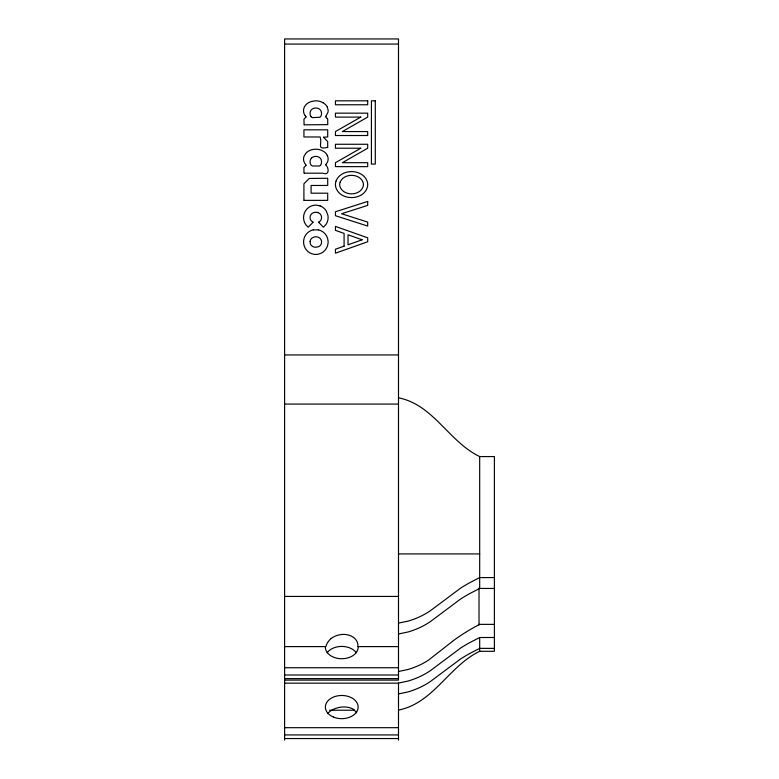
<?xml version="1.0" encoding="UTF-8"?>
<svg xmlns="http://www.w3.org/2000/svg" width="779" height="779" viewBox="0 0 779 779"><rect width="100%" height="100%" fill="white"/><g stroke="black" fill="none" stroke-linecap="round" stroke-linejoin="round"><path stroke-width="1.17" d="M303.907 200.057L303.917 183.834L309.185 178.449L327.423 178.284M327.725 147.173L327.677 141.476L323.519 137.279M327.716 124.64L304.258 124.806M325.69 164.905C328.796 167.397 329.936 176.025 322.847 173.181L304.404 173.181M325.875 164.681L327.57 161.935A8.033 8.033 0 0 0 327.492 155.888M320.422 165.177L320.461 165.129A4.986 4.986 0 0 0 320.821 164.661A5.443 5.443 0 0 0 321.425 160.834L321.23 159.909A4.947 4.947 0 0 0 319.682 157.689L318.874 157.144A6.378 6.378 0 0 0 314.735 156.491A5.511 5.511 0 0 0 311.415 158.176M325.895 116.295L327.959 112.312A7.381 7.381 0 0 0 328.105 110.073L327.307 107.151M325.856 116.344L325.583 116.899L326.791 118.106A18.19 18.19 0 0 0 327.238 118.525M305.952 165.382L303.917 167.553L303.937 173.094M313.139 222.219L308.172 227.205L305.777 224.693A12.552 12.552 0 0 1 304.394 213.018A12.308 12.308 0 0 1 316.186 205.12L320.081 205.89M305.962 116.996L303.927 119.226L304.122 124.796M452.443 641.399L428.343 660.261A71.697 50.693 0 0 1 414.993 667.087A65.777 46.506 0 0 1 408.138 669.443L398.497 671.498M306.137 116.889L305.728 116.266A8.939 8.939 0 0 1 305.3 115.711M318.533 222.21L323.421 227.234L326.177 224.216A12.6 12.6 0 0 0 327.93 215.355L326.128 210.72A12.522 12.522 0 0 0 320.081 205.89M398.497 397.835C433.367 404.564 448.908 441.82 479.679 456.572L494.392 456.572L494.392 651.293L479.679 651.293C448.918 666.074 433.348 703.233 398.497 710.088M318.747 222.103L319.731 221.46A4.888 4.888 0 0 0 321.357 219.016L321.561 217.049A5.044 5.044 0 0 0 318.066 212.706M494.392 588.447L479.679 588.447L469.649 593.617A165.586 117.093 0 0 0 460.652 598.983L430.573 621.457A72.301 51.132 0 0 1 415.82 629.305A67.013 47.383 0 0 1 408.001 631.993L398.497 633.989M494.392 637.504L479.679 637.504L469.649 642.675A165.567 117.074 0 0 0 460.652 648.04L430.573 670.515A72.301 51.122 0 0 1 414.808 678.762A67.013 47.383 0 0 1 408.001 681.05L398.497 683.047L398.497 740.05M311.6 101.445L315.252 100.832A14.149 14.149 0 0 1 320.899 101.718L322.954 102.662M313.285 229.883L318.338 229.873M398.497 623.112L408.001 621.126A67.013 47.383 0 0 0 415.82 618.438A72.301 51.132 0 0 0 430.573 610.58L460.652 588.106A165.586 117.093 0 0 1 469.649 582.75L479.679 577.58L494.392 577.58M398.497 693.914L408.001 691.927A67.013 47.383 0 0 0 414.808 689.629A72.301 51.122 0 0 0 430.573 681.382L460.652 658.907A165.567 117.074 0 0 1 469.649 653.542L479.679 648.371L494.392 648.381M398.497 404.077L284.608 404.077M284.608 44.072L398.497 44.072M323.48 137.221L327.706 136.968L327.706 129.811L303.927 129.811L303.927 136.968L320.12 136.968C322.594 144.096 316.118 149.996 327.706 147.367M303.907 200.369L327.706 200.369L327.706 193.192L311.084 193.192L311.084 185.46L327.706 185.46L327.706 178.284M284.608 354.942L398.497 354.942M398.497 553.927L479.679 553.927M284.608 596.432L398.497 596.432M479.017 624.369L494.392 624.369M284.608 646.609L325.369 646.609A16.398 11.597 0 0 0 341.377 658.732A16.398 11.597 0 0 0 358.155 647.145L358.136 646.609L398.497 646.609M284.608 667.749L398.497 667.749M284.608 674.994L398.497 674.994M284.608 678.616L398.497 678.616M284.608 680.116L398.497 680.116L398.497 38.95L284.608 38.95L284.608 740.05M284.608 683.154L398.497 683.154M329.439 710.224L353.666 710.224M284.608 727.683L398.497 727.683M284.608 734.928L398.497 734.928M284.608 738.55L398.497 738.55M317.413 212.463L318.085 212.657M312.954 222.103L311.6 221.168A4.664 4.664 0 0 1 310.412 219.357L310.11 218.052A5.044 5.044 0 0 1 312.798 212.979A6.729 6.729 0 0 1 317.413 212.453M311.172 116.743L312.379 117.619L319.906 117.298A6.534 6.534 0 0 0 320.705 116.46A5.346 5.346 0 0 0 321.415 112.478L321.24 111.563A4.878 4.878 0 0 0 319.779 109.401L319.02 108.865A6.339 6.339 0 0 0 314.735 108.125A5.696 5.696 0 0 0 311.327 109.878A5.365 5.365 0 0 0 310.11 112.994A6.943 6.943 0 0 0 310.081 113.646L310.227 114.873A4.528 4.528 0 0 0 311.172 116.753M306.166 165.236L305.407 164.223A12.24 12.24 0 0 1 304.725 163.259L303.907 161.419A8.004 8.004 0 0 1 303.985 156.365L305.68 153.502A11.773 11.773 0 0 1 310.091 150.337L311.503 149.841A16.174 16.174 0 0 1 313.771 149.354L314.414 149.276A14.548 14.548 0 0 1 321.834 150.464L322.418 150.756A10.75 10.75 0 0 1 327.268 155.274M327.209 155.313L327.482 155.897M327.725 124.416L327.735 119.723A1.548 1.548 0 0 0 327.258 118.505M479.679 456.572L479.679 588.447M479.679 637.504L479.679 651.293M479.017 588.126L479.017 624.992M452.404 641.38A200.174 141.544 0 0 1 479.017 624.709M325.934 646.541A16.203 10.702 -25 0 1 331.26 638.42M305.193 115.789A8.462 8.462 0 0 1 305.417 105.321A11.889 11.889 0 0 1 311.6 101.465M322.934 102.711A10.117 10.117 0 0 1 327.375 107.112M320.188 165.499A1.568 1.568 0 0 1 318.874 166.034A25.074 25.074 0 0 0 318.299 166.005L312.243 165.985L311.172 165.119A4.538 4.538 0 0 1 310.227 163.239L310.081 162.003A5.589 5.589 0 0 1 311.396 158.166M313.275 229.824A12.386 12.386 0 0 0 303.644 243.282A12.318 12.318 0 0 0 314.541 254.382A12.396 12.396 0 0 0 318.29 254.178A12.328 12.328 0 0 0 328.037 243.291A12.717 12.717 0 0 0 328.056 240.769A12.318 12.318 0 0 0 318.348 229.844M327.19 652.685A16.398 11.597 0 0 1 341.757 646.414A16.398 11.597 0 0 1 356.315 652.685M331.172 638.478A16.213 12.347 -11.1 0 1 349.031 635.197A16.213 12.347 -11.1 0 1 357.912 646.609M353.578 709.942A16.203 11.033 -25.7 0 1 356.616 712.795M327.686 713.613A16.213 10.312 -9.3 0 1 354.172 709.747M310.11 241.519L310.295 243.603A4.567 4.567 0 0 0 311.249 245.336L312.33 246.271A6.174 6.174 0 0 0 315.699 247.264L318.669 246.661A5.054 5.054 0 0 0 321.503 242.96L321.542 242.512A5.609 5.609 0 0 0 321.513 241.247L321.445 240.867A4.937 4.937 0 0 0 319.39 237.829L318.348 237.274A6.865 6.865 0 0 0 314.288 236.962L311.951 238.062A4.917 4.917 0 0 0 310.1 241.519M336.061 181.001L335.71 182.218A10.633 10.633 0 0 0 335.71 186.97C339.537 201.089 363.598 201.089 367.425 186.97A10.633 10.633 0 0 0 367.425 182.218C363.666 168.576 341.095 168.03 336.061 181.001M340.17 182.043L339.907 182.909A7.323 7.323 0 0 0 339.907 186.288C342.906 196.357 360.229 196.347 363.228 186.278A7.323 7.323 0 0 0 363.228 182.899C360.278 173.152 344.026 172.821 340.17 182.043M360.784 117.103L335.437 131.573L335.437 135.517L367.698 135.517L367.698 131.573L342.351 131.573L367.698 117.103L367.698 113.159L335.437 113.159L335.437 117.103L360.784 117.103M360.784 148.224L335.437 162.694L335.437 166.638L367.698 166.638L367.698 162.694L342.351 162.694L367.698 148.224L367.698 144.271L335.437 144.271L335.437 148.224L360.784 148.224M344.084 246.174L335.437 249.231L335.437 253.185L367.698 241.763L367.698 237.819L335.437 226.397L335.437 230.35L344.084 233.408L344.084 246.174M362.118 239.796L348.028 244.781L348.028 234.8L362.118 239.796M367.698 201.43L335.437 211.771L335.437 215.715L367.698 226.046L367.698 222.103L341.601 213.738L367.698 205.383L367.698 201.43M367.698 100.822L335.437 100.822L335.437 104.766L367.698 104.766L367.698 100.822M375.293 100.822L371.427 100.822L371.427 164.087L375.293 164.087L375.293 100.822M333.558 717.118A16.398 11.597 0 0 0 358.155 707.069A16.398 11.597 0 0 0 333.558 697.03A16.398 11.597 0 0 0 333.558 717.118"/></g></svg>
